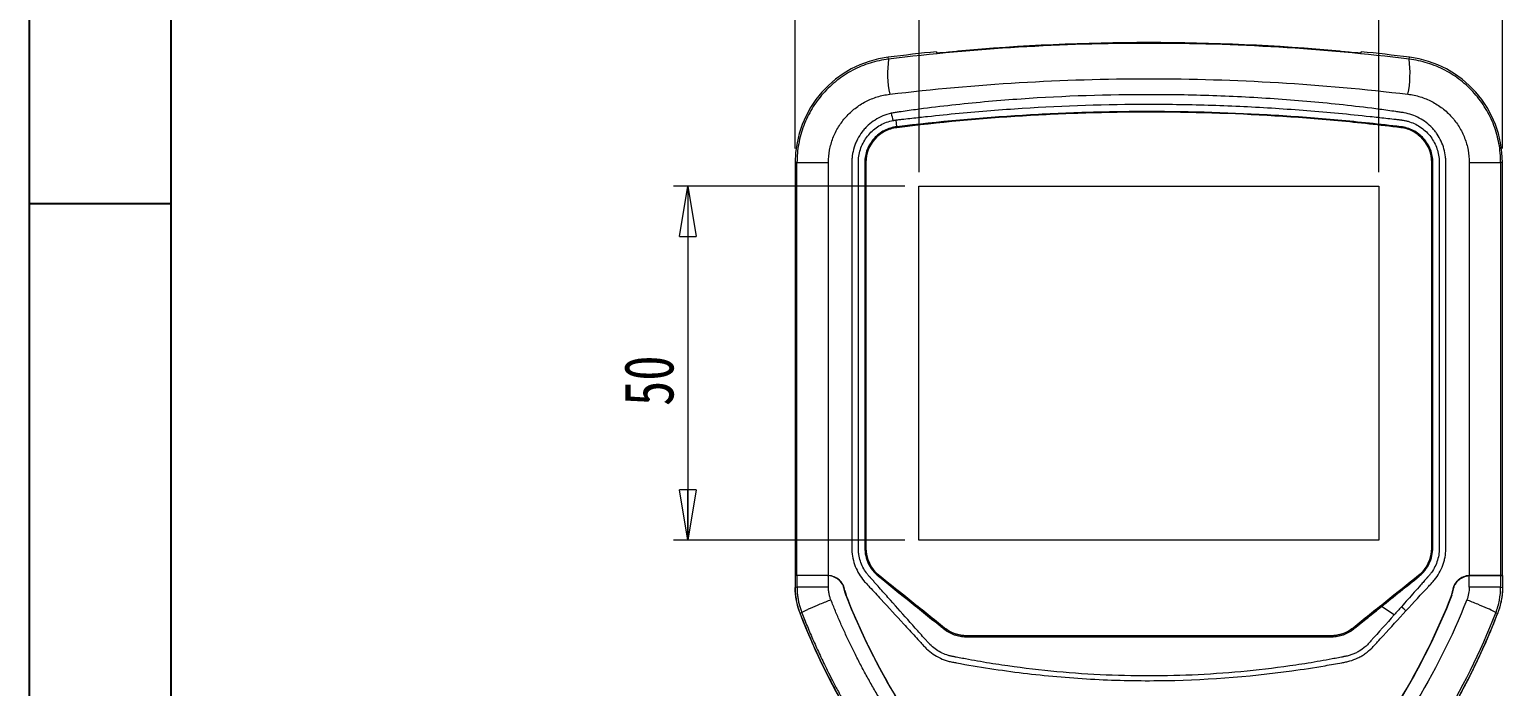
# Model space of a CAD drawing. Header units: millimetres. Extents: x 6 to 426, y 10 to 307.
# Drawn here: x 6.2 to 110.3, y 198.9 to 245.3 of the extents above; entities that cross this region are included whole.
import ezdxf

# ---------------------------------------------------------------- set-up
doc = ezdxf.new("R2010")
doc.units = ezdxf.units.MM
doc.styles.add('SLDTEXTSTYLE1', font='TXT', dxfattribs={"width": 0.75})
doc.dimstyles.new('SLDDIMSTYLE0', dxfattribs={"dimtxt": 3.5, "dimasz": 3.556, "dimexe": 0, "dimexo": 0.0625, "dimgap": 0.875, "dimtad": 1, "dimlfac": 2, "dimrnd": 1e-09, "dimzin": 12, "dimdsep": 46, "dimtxsty": 'SLDTEXTSTYLE1', "dimblk1": 'CLOSED', "dimblk2": 'CLOSED', "dimsah": 1, "dimcen": 0.09, "dimadec": 0, "dimazin": 3, "dimtfac": 1, "dimtofl": 0, "dimtmove": 0, "dimatfit": 3, "dimldrblk": 'CLOSED', "dimfxl": 1, "dimfrac": 2, "dimtolj": 1, "dimtzin": 12, "dimarcsym": 0})

# ---------------------------------------------------------------- blocks, each defined once
blk = doc.blocks.new('_CLOSED')
at = {"color": 0, "linetype": 'ByBlock', "lineweight": -2}
for p, q in [((-1, 0.166667), (0, 0)), ((-1, 0.166667), (-1, -0.166667)), ((0, 0), (-1, -0.166667)), ((0, 0), (-1, 0))]:
    blk.add_line(p, q, dxfattribs=at)
blk = doc.blocks.new('_D')
at = {"color": 7, "linetype": 'Continuous', "lineweight": 0}
for p, q in [((69.05, 235.26), (69.05, 252.29)), ((101.55, 235.26), (101.55, 252.29)), ((69.05, 251.29), (101.55, 251.29))]:
    blk.add_line(p, q, dxfattribs=at)
at = {"color": 7, "linetype": 'Continuous', "lineweight": 0, "xscale": 3.556, "yscale": 3.556, "rotation": 180.0000000000004}
blk.add_blockref('_CLOSED', (69.05, 251.29, -1.15), dxfattribs=at)
at = {"color": 7, "linetype": 'Continuous', "lineweight": 0, "xscale": 3.556, "yscale": 3.556}
blk.add_blockref('_CLOSED', (101.55, 251.29, -1.15), dxfattribs=at)
at = {"color": 7, "linetype": 'Continuous', "lineweight": 0, "insert": (80.29, 255.81, -1.15), "char_height": 3.5, "attachment_point": 1, "style": 'SLDTEXTSTYLE1'}
blk.add_mtext('65', dxfattribs=at)
blk = doc.blocks.new('_D_1')
at = {"color": 7, "linetype": 'Continuous', "lineweight": 0}
for p, q in [((68.05, 234.26), (51.7, 234.26)), ((52.7, 234.26), (52.7, 209.26)), ((68.05, 209.26), (51.7, 209.26))]:
    blk.add_line(p, q, dxfattribs=at)
at = {"color": 7, "linetype": 'Continuous', "lineweight": 0, "xscale": 3.556, "yscale": 3.556}
for p, rotation in [((52.7, 234.26, -1.15), 90.0000000000004), ((52.7, 209.26, -1.15), 270.0000000000004)]:
    blk.add_blockref('_CLOSED', p, dxfattribs=dict(at, rotation=rotation))
at = {"color": 7, "linetype": 'Continuous', "lineweight": 0, "insert": (48.19, 218.74, -1.15), "char_height": 3.5, "attachment_point": 1, "rotation": 90, "style": 'SLDTEXTSTYLE1'}
blk.add_mtext('50', dxfattribs=at)
blk = doc.blocks.new('_D_2')
at = {"color": 7, "linetype": 'Continuous', "lineweight": 0}
for p, q in [((60.3, 236.93), (60.3, 261.41)), ((110.3, 236.93), (110.3, 261.41)), ((110.3, 260.41), (60.3, 260.41))]:
    blk.add_line(p, q, dxfattribs=at)
at = {"color": 7, "linetype": 'Continuous', "lineweight": 0, "xscale": 3.556, "yscale": 3.556}
for p, rotation in [((60.3, 260.41, -1.15), 180.0000000005466), ((110.3, 260.41, -1.15), 5.465589156563318e-10)]:
    blk.add_blockref('_CLOSED', p, dxfattribs=dict(at, rotation=rotation))
at = {"color": 7, "linetype": 'Continuous', "lineweight": 0, "insert": (79, 264.92, -1.15), "char_height": 3.5, "attachment_point": 1, "style": 'SLDTEXTSTYLE1'}
blk.add_mtext('100', dxfattribs=at)

msp = doc.modelspace()

# ---------------------------------------------------------------- linework, layer by layer
at = {"color": 7, "linetype": 'Continuous'}
msp.add_line((6.1623, 10.2801), (6.1623, 307.2801), dxfattribs=at)
for p, q in [((16.1623, 302.2801), (16.1623, 15.2801)), ((6.1623, 233.0301), (16.1623, 233.0301))]:
    msp.add_line(p, q)
at = {"color": 7, "linetype": 'Continuous', "lineweight": 15}
for p, q in [((85.2974, 244.3543), (85.2974, 244.4084)), ((66.8933, 243.2411), (66.8764, 243.3777)), ((103.7016, 243.2411), (103.7185, 243.3777)), ((67.484, 238.4673), (67.4255, 238.94)), ((67.4904, 238.4156), (67.4897, 238.4216)), ((103.1044, 238.4156), (103.1052, 238.4216)), ((60.424, 235.9345), (60.2974, 235.9345)), ((60.2974, 235.9345), (60.2974, 206.7632)), ((60.424, 235.9345), (62.6483, 235.9345)), ((60.424, 206.7632), (60.424, 235.9345)), ((62.6483, 206.7612), (62.6483, 235.9345)), ((65.2191, 235.9345), (65.2191, 208.7147)), ((65.2916, 235.9345), (65.2191, 235.9345)), ((65.2916, 208.7147), (65.2916, 235.9345)), ((65.2974, 235.9345), (65.2916, 235.9345)), ((65.2974, 235.9345), (65.2974, 208.7147)), ((105.3033, 235.9345), (105.2974, 235.9345)), ((105.2974, 208.7147), (105.2974, 235.9345)), ((105.3033, 235.9345), (105.3758, 235.9345)), ((105.3033, 235.9345), (105.3033, 208.7147)), ((105.3758, 208.7147), (105.3758, 235.9345)), ((107.9466, 235.9345), (107.9466, 206.7612)), ((107.9466, 235.9345), (110.1709, 235.9345)), ((110.1709, 235.9345), (110.1709, 206.7632)), ((110.2974, 235.9345), (110.1709, 235.9345)), ((110.2974, 206.7632), (110.2974, 235.9345)), ((69.0474, 234.2632), (101.5474, 234.2632)), ((69.0474, 209.2632), (69.0474, 234.2632)), ((101.5474, 234.2632), (101.5474, 209.2632)), ((65.2916, 208.7147), (65.2191, 208.7147)), ((65.2974, 208.7147), (65.2916, 208.7147)), ((101.5474, 209.2632), (69.0474, 209.2632)), ((105.2974, 208.7147), (105.3033, 208.7147)), ((105.3033, 208.7147), (105.3758, 208.7147)), ((60.2914, 206.7632), (60.2914, 205.9216)), ((60.424, 206.7632), (60.2914, 206.7632)), ((60.424, 206.7632), (60.2974, 206.7632)), ((62.5402, 206.7632), (60.424, 206.7632)), ((60.424, 206.7632), (60.424, 205.949)), ((62.5785, 206.7632), (60.424, 206.7632)), ((62.5785, 206.7632), (62.5402, 206.7632)), ((62.6483, 205.949), (62.6483, 206.7594)), ((62.6758, 206.7594), (62.6483, 206.7594)), ((66.2357, 206.7626), (66.232, 206.7579)), ((66.2357, 206.7626), (70.8626, 203.061)), ((99.7322, 203.061), (104.3592, 206.7626)), ((104.3592, 206.7626), (104.3629, 206.7579)), ((107.9191, 206.7594), (107.9466, 206.7594)), ((107.9466, 205.949), (107.9466, 206.7594)), ((108.0164, 206.7632), (108.0547, 206.7632)), ((110.1709, 206.7632), (108.0164, 206.7632)), ((108.0547, 206.7632), (110.1709, 206.7632)), ((110.1709, 206.7632), (110.1709, 205.949)), ((110.1709, 206.7632), (110.3035, 206.7632)), ((110.2974, 206.7632), (110.1709, 206.7632)), ((110.3035, 206.7632), (110.3035, 205.9216)), ((60.2974, 205.9179), (60.2914, 205.919)), ((60.424, 205.949), (60.2974, 205.9252)), ((63.8144, 205.7006), (63.7883, 205.7006)), ((63.8993, 205.3822), (63.8733, 205.3822)), ((106.6956, 205.3822), (106.7216, 205.3822)), ((106.7805, 205.7006), (106.8066, 205.7006)), ((110.1709, 205.949), (110.2974, 205.9252)), ((110.2974, 205.9179), (110.3035, 205.919)), ((60.6297, 204.1165), (60.6347, 204.1203)), ((60.7652, 204.1352), (60.6372, 204.1138)), ((102.639, 203.98), (101.7522, 204.5746)), ((109.8297, 204.1352), (109.9577, 204.1138)), ((109.9652, 204.1165), (109.9602, 204.1203)), ((70.8626, 203.061), (70.859, 203.0565)), ((72.4244, 202.5132), (72.4244, 202.5073)), ((72.4244, 202.5132), (98.1705, 202.5132)), ((98.1705, 202.5132), (98.1705, 202.5073)), ((99.7322, 203.061), (99.7358, 203.0565))]:
    msp.add_line(p, q, dxfattribs=at)
at = {"color": 7, "linetype": 'Continuous', "lineweight": 15, "flags": 128}
for points in [[(70.2974, 243.7613), (70.2974, 243.7244), (70.2974, 243.6955)], [(100.2974, 243.6955), (100.2974, 243.7323), (100.2974, 243.7613)], [(67.484, 238.4673), (67.4837, 238.4672), (67.4834, 238.4672)]]:
    msp.add_lwpolyline(points, dxfattribs=at)
at = {"color": 7, "linetype": 'Continuous', "lineweight": 15}
for centre, radius, start, end in [((85.2974, 94.5132), 150, 95.73917, 97.054131), ((85.2974, 94.5132), 149.8953, 90, 95.167225), ((85.2974, 94.5132), 149.8953, 84.832775, 90), ((85.2974, 94.5132), 150, 82.945869, 84.26083), ((67.7974, 235.9345), 7.5, 97.054131, 180), ((74.4305, 242.2567), 7.6012, 172.559167, 191.349448), ((96.1644, 242.2567), 7.6012, 348.650552, 7.440833), ((102.7974, 235.9345), 7.5, 0, 82.945869), ((73.6997, 240.8577), 6.7748, 192.311584, 196.751407), ((85.2974, 94.5132), 145, 82.945869, 97.054131), ((67.7974, 235.9345), 2.5, 97.054131, 180), ((68.6875, 238.6101), 1.2125, 186.766166, 188.942044), ((102.7974, 235.9345), 2.5, 0, 82.945868), ((101.9074, 238.6101), 1.2125, 351.057956, 353.233834), ((67.7974, 208.7147), 2.5, 180, 231.340192), ((102.7974, 208.7147), 2.5, 308.659808, 0), ((64.6768, 207.9366), 1.9514, 321.077934, 322.842332), ((105.9181, 207.9366), 1.9514, 217.157668, 218.922066), ((95.8531, 196.0442), 11.2159, 47.173688, 49.385476), ((85.4232, 191.3198), 18.7046, 141.136096, 141.382398), ((72.4244, 205.0132), 2.5, 231.340192, 270), ((67.5638, 202.4481), 4.8609, 359.865793, 0.698015), ((103.0312, 202.4481), 4.861, 179.301995, 180.134197), ((98.1705, 205.0132), 2.5, 270, 308.659808), ((85.1717, 191.3198), 18.7046, 38.617602, 38.863904)]:
    msp.add_arc(centre, radius, start, end, dxfattribs=at)
for points in [[(85.2974, 244.3543), (79.1627, 244.3543), (73.028, 243.986), (66.8933, 243.2411)], [(103.7016, 243.2411), (97.5669, 243.986), (91.4322, 244.3543), (85.2974, 244.3543)], [(62.6483, 206.7594), (62.6122, 206.7619), (62.5761, 206.7632), (62.5402, 206.7632)], [(62.5785, 206.7632), (62.611, 206.7632), (62.6434, 206.7619), (62.6758, 206.7594)], [(62.6483, 206.7612), (62.625, 206.7625), (62.6018, 206.7632), (62.5785, 206.7632)], [(101.7522, 204.5746), (102.6357, 205.2855), (103.5188, 205.9969), (104.3999, 206.7106)], [(107.9466, 206.7594), (107.9826, 206.7619), (108.0187, 206.7632), (108.0547, 206.7632)], [(108.0164, 206.7632), (107.9931, 206.7632), (107.9698, 206.7625), (107.9466, 206.7612)], [(60.6372, 204.1138), (60.4134, 204.6897), (60.2975, 205.3074), (60.2974, 205.9252)], [(63.8733, 205.3822), (63.8333, 205.4848), (63.8048, 205.5917), (63.7883, 205.7006)], [(63.8144, 205.7006), (63.8309, 205.5913), (63.8593, 205.4852), (63.8993, 205.3822)], [(63.8993, 205.3822), (63.8592, 205.4852), (63.8309, 205.5913), (63.8144, 205.7006)], [(63.8733, 205.3822), (64.8764, 202.8056), (66.1097, 200.3195), (67.5538, 197.9625)], [(67.5753, 197.9625), (66.1291, 200.3259), (64.9037, 202.799), (63.8993, 205.3822)], [(106.6956, 205.3822), (105.6912, 202.7992), (104.4657, 200.3257), (103.0195, 197.9625)], [(106.6956, 205.3822), (105.6911, 202.799), (104.4658, 200.3259), (103.0195, 197.9625)], [(106.7216, 205.3822), (105.7185, 202.8056), (104.4852, 200.3195), (103.0411, 197.9625)], [(106.7805, 205.7006), (106.7639, 205.5913), (106.7356, 205.4852), (106.6956, 205.3822)], [(106.7216, 205.3822), (106.7615, 205.4848), (106.7901, 205.5917), (106.8066, 205.7006)], [(107.9514, 205.949), (107.9514, 205.6352), (107.8936, 205.3323), (107.7781, 205.0403)], [(103.1543, 204.5583), (102.9826, 204.3655), (102.8108, 204.1727), (102.639, 203.98)], [(107.7736, 205.0421), (106.7328, 202.41), (105.4635, 199.8909), (103.9662, 197.4842)], [(105.8705, 196.1783), (107.4275, 198.712), (108.7474, 201.3642), (109.8297, 204.1352)], [(64.5899, 196.1356), (63.0387, 198.6705), (61.7142, 201.344), (60.6372, 204.1138)], [(72.3755, 202.4373), (72.3916, 202.4371), (72.4083, 202.4367), (72.4247, 202.4367)], [(98.1701, 202.4367), (98.1866, 202.4367), (98.2033, 202.4371), (98.2194, 202.4373)]]:
    msp.add_open_spline(points, degree=3, dxfattribs=at)
for points, knots in [([(70.2974, 243.6955), (70.2974, 243.6929), (70.3072, 243.6913), (70.3453, 243.6901), (70.3742, 243.6905), (70.4497, 243.6932), (70.4958, 243.6955), (70.6048, 243.702), (70.6682, 243.7062), (70.8066, 243.7161), (70.8822, 243.7218), (71.0461, 243.7346), (71.1332, 243.7417), (71.3133, 243.7567), (71.4077, 243.7648), (71.6009, 243.7816), (71.6986, 243.7903), (71.7974, 243.7993)], [0, 0, 0, 0, 0.125, 0.125, 0.25, 0.25, 0.375, 0.375, 0.5, 0.5, 0.625, 0.625, 0.75, 0.75, 0.875, 0.875, 1, 1, 1, 1]), ([(98.7974, 243.7993), (98.8962, 243.7903), (98.9934, 243.7817), (99.1846, 243.765), (99.2796, 243.7569), (99.4611, 243.7418), (99.5471, 243.7348), (99.7101, 243.722), (99.7874, 243.7161), (99.9259, 243.7063), (99.9881, 243.7021), (100.098, 243.6956), (100.1448, 243.6932), (100.2575, 243.6891), (100.2974, 243.6903), (100.2974, 243.6955)], [0, 0, 0, 0, 0.125, 0.125, 0.25, 0.25, 0.375, 0.375, 0.5, 0.5, 0.625, 0.625, 0.75, 0.75, 1, 1, 1, 1]), ([(66.8933, 243.2411), (66.4487, 243.1867), (66.0086, 243.0914), (65.1624, 242.8263), (64.7546, 242.657), (64.166, 242.3478), (63.9731, 242.2352), (63.5977, 241.9922), (63.4168, 241.863), (62.8942, 241.4531), (62.5722, 241.1503), (62.1295, 240.651), (61.988, 240.476), (61.7236, 240.1167), (61.6004, 239.9321), (61.2567, 239.3638), (61.0623, 238.9656), (60.8241, 238.3386), (60.7539, 238.1248), (60.6344, 237.6959), (60.5846, 237.4798), (60.4648, 236.8263), (60.424, 236.3839), (60.424, 235.9345)], [0, 0, 0, 0, 0.125, 0.125, 0.25, 0.25, 0.3125, 0.3125, 0.375, 0.375, 0.5, 0.5, 0.5625, 0.5625, 0.625, 0.625, 0.75, 0.75, 0.8125, 0.8125, 0.875, 0.875, 1, 1, 1, 1]), ([(110.1709, 235.9345), (110.1709, 236.384), (110.1293, 236.8338), (109.9679, 237.7079), (109.8485, 238.1343), (109.6114, 238.758), (109.5221, 238.9642), (109.3256, 239.3663), (109.219, 239.5614), (108.8743, 240.1297), (108.6119, 240.4859), (108.1686, 240.9856), (108.0117, 241.147), (107.6871, 241.4519), (107.5189, 241.5961), (106.9966, 242.0045), (106.6253, 242.2448), (106.0325, 242.5559), (105.8294, 242.6509), (105.4193, 242.8206), (105.2114, 242.8958), (104.5791, 243.093), (104.1462, 243.1867), (103.7016, 243.2411)], [0, 0, 0, 0, 0.125, 0.125, 0.25, 0.25, 0.3125, 0.3125, 0.375, 0.375, 0.5, 0.5, 0.5625, 0.5625, 0.625, 0.625, 0.75, 0.75, 0.8125, 0.8125, 0.875, 0.875, 1, 1, 1, 1]), ([(66.9779, 240.7608), (73.0844, 241.4931), (79.1909, 241.8552), (91.4039, 241.8552), (97.5104, 241.4931), (103.6169, 240.7608)], [0, 0, 0, 0, 0.5, 0.5, 1, 1, 1, 1]), ([(62.6483, 235.9345), (62.6483, 236.2316), (62.6756, 236.524), (62.7559, 236.956), (62.7892, 237.0989), (62.8693, 237.3824), (62.9163, 237.5237), (63.0758, 237.9381), (63.206, 238.2012), (63.4361, 238.5768), (63.5187, 238.6987), (63.6957, 238.9361), (63.7904, 239.0517), (64.0868, 239.3815), (64.3024, 239.5815), (64.7688, 239.9423), (65.0223, 240.1041), (65.5474, 240.3761), (65.8202, 240.4878), (66.3863, 240.6624), (66.6806, 240.7252), (66.9779, 240.7608)], [0, 0, 0, 0, 0.125, 0.125, 0.1875, 0.1875, 0.25, 0.25, 0.375, 0.375, 0.4375, 0.4375, 0.5, 0.5, 0.625, 0.625, 0.75, 0.75, 0.875, 0.875, 1, 1, 1, 1]), ([(103.4774, 204.2702), (104.0159, 204.8547), (104.5552, 205.4381), (105.1655, 206.0911), (105.2334, 206.1636), (105.3692, 206.3085), (105.4359, 206.3821), (105.624, 206.6138), (105.7365, 206.7793), (105.9303, 207.1224), (106.0126, 207.3012), (106.1142, 207.5803), (106.1445, 207.6758), (106.1967, 207.8674), (106.2186, 207.9633), (106.2721, 208.2511), (106.2918, 208.4433), (106.2982, 208.7318), (106.2969, 208.8281), (106.2969, 209.0205), (106.2969, 209.5017), (106.2969, 210.7526), (106.2969, 214.9866), (106.2969, 221.9149), (106.2969, 229.613), (106.2969, 234.2319), (106.2969, 235.8678), (106.2981, 235.964), (106.2913, 236.1565), (106.2841, 236.2519), (106.2512, 236.5359), (106.2145, 236.7222), (106.1113, 237.0886), (106.0439, 237.2702), (105.883, 237.6164), (105.7897, 237.7818), (105.6303, 238.0183), (105.5739, 238.0951), (105.4541, 238.2447), (105.3906, 238.3175), (105.1931, 238.5255), (105.0514, 238.652), (104.7492, 238.8822), (104.5873, 238.9866), (104.2496, 239.1675), (104.0753, 239.2434), (103.7163, 239.3669), (103.531, 239.4146), (103.2465, 239.4636), (103.1512, 239.4765), (102.9609, 239.5046), (102.8658, 239.5185), (102.3898, 239.5873), (102.0087, 239.6401), (100.8641, 239.7922), (100.0994, 239.8852), (97.803, 240.1407), (96.2687, 240.28), (93.194, 240.5026), (91.6525, 240.5858), (88.5681, 240.698), (87.0271, 240.7269), (82.4075, 240.7335), (79.3324, 240.632), (74.7269, 240.3133), (73.1927, 240.1791), (70.8941, 239.9316), (70.1292, 239.8414), (68.984, 239.6937), (68.4119, 239.6167), (67.7454, 239.5212), (67.46, 239.479), (67.2698, 239.4506), (67.175, 239.4342), (67.0808, 239.4131)], [0, 0, 0, 0, 0.03125, 0.03125, 0.03515625, 0.03515625, 0.0390625, 0.0390625, 0.046875, 0.046875, 0.0546875, 0.0546875, 0.05859375, 0.05859375, 0.0625, 0.0625, 0.0703125, 0.0703125, 0.07421875, 0.07421875, 0.078125, 0.09375, 0.125, 0.25, 0.375, 0.4375, 0.4375, 0.44140625, 0.44140625, 0.4453125, 0.4453125, 0.453125, 0.453125, 0.4609375, 0.4609375, 0.46875, 0.46875, 0.47265625, 0.47265625, 0.4765625, 0.4765625, 0.484375, 0.484375, 0.4921875, 0.4921875, 0.5, 0.5, 0.5078125, 0.5078125, 0.51171875, 0.51171875, 0.515625, 0.515625, 0.53125, 0.53125, 0.5625, 0.5625, 0.625, 0.625, 0.6875, 0.6875, 0.75, 0.75, 0.875, 0.875, 0.9375, 0.9375, 0.96875, 0.96875, 0.984375, 0.9921875, 0.99609375, 0.99609375, 1, 1, 1, 1]), ([(103.6169, 240.7608), (103.9143, 240.7252), (104.2038, 240.6635), (104.6268, 240.5336), (104.7659, 240.484), (105.0402, 240.3721), (105.1761, 240.3094), (105.5728, 240.1042), (105.8213, 239.9456), (106.1708, 239.6759), (106.2834, 239.5807), (106.5007, 239.3793), (106.6057, 239.2728), (106.9025, 238.9426), (107.0782, 238.7073), (107.309, 238.3318), (107.3805, 238.2029), (107.512, 237.9372), (107.5718, 237.8009), (107.7306, 237.3887), (107.8106, 237.1068), (107.9187, 236.529), (107.9466, 236.2316), (107.9466, 235.9345)], [0, 0, 0, 0, 0.125, 0.125, 0.1875, 0.1875, 0.25, 0.25, 0.375, 0.375, 0.4375, 0.4375, 0.5, 0.5, 0.625, 0.625, 0.6875, 0.6875, 0.75, 0.75, 0.875, 0.875, 1, 1, 1, 1]), ([(67.4255, 238.94), (67.4362, 238.9413), (67.4487, 238.9427), (67.4719, 238.9455), (67.5068, 238.9496), (67.588, 238.9591), (67.7505, 238.9781), (68.0755, 239.0159), (68.354, 239.0478), (68.9111, 239.1109), (69.2826, 239.1521), (70.3972, 239.2721), (71.1408, 239.3477), (73.3732, 239.5583), (74.8611, 239.6771), (79.3257, 239.9625), (82.3038, 240.0588), (86.7779, 240.0591), (88.2704, 240.0353), (91.258, 239.9396), (92.7523, 239.8677), (95.734, 239.6771), (97.2226, 239.5582), (99.4538, 239.3477), (100.1974, 239.2721), (101.3122, 239.1521), (101.6837, 239.1109), (102.2408, 239.0478), (102.5194, 239.0159), (102.8444, 238.9781), (103.0068, 238.9591), (103.0881, 238.9496), (103.1229, 238.9455), (103.1461, 238.9427), (103.1587, 238.9413), (103.1693, 238.94)], [0, 0, 0, 0, 0.00097656, 0.00097656, 0.00195312, 0.00390625, 0.0078125, 0.015625, 0.03125, 0.03125, 0.0625, 0.0625, 0.125, 0.125, 0.25, 0.25, 0.5, 0.5, 0.625, 0.625, 0.75, 0.75, 0.875, 0.875, 0.9375, 0.9375, 0.96875, 0.96875, 0.984375, 0.9921875, 0.99609375, 0.99804687, 0.99902344, 0.99902344, 1, 1, 1, 1]), ([(103.1115, 238.4672), (101.6323, 238.6406), (100.1515, 238.7955), (97.1861, 239.0626), (95.7009, 239.175), (91.2446, 239.4449), (88.2718, 239.5355), (83.809, 239.5355), (82.3201, 239.5128), (79.3446, 239.4224), (77.8584, 239.3546), (73.4049, 239.0847), (70.4424, 238.814), (67.484, 238.4673)], [0, 0, 0, 0, 0.125, 0.125, 0.25, 0.25, 0.5, 0.5, 0.625, 0.625, 0.75, 0.75, 1, 1, 1, 1]), ([(67.0808, 239.4131), (66.8773, 239.3676), (66.6808, 239.305), (66.3013, 239.1473), (66.1176, 239.0515), (65.7668, 238.828), (65.6033, 238.7027), (65.3754, 238.4951), (65.3024, 238.4226), (65.1625, 238.2705), (65.0954, 238.1904), (64.9062, 237.9427), (64.7963, 237.7686), (64.6542, 237.4947), (64.6106, 237.4013), (64.5312, 237.2101), (64.4953, 237.1117), (64.4018, 236.8159), (64.3578, 236.6175), (64.3171, 236.3179), (64.3077, 236.2177), (64.2974, 236.0168), (64.2979, 235.9159), (64.2979, 234.2013), (64.2979, 229.3602), (64.2979, 221.2916), (64.2979, 214.0299), (64.2979, 209.8948), (64.2979, 208.9871), (64.2979, 208.7854), (64.2966, 208.6845), (64.3077, 208.382), (64.3325, 208.1794), (64.4145, 207.7864), (64.4715, 207.5946), (64.6177, 207.2205), (64.708, 207.037), (64.9137, 206.6951), (65.0296, 206.5349), (65.2225, 206.3104), (65.2909, 206.2389), (65.426, 206.0946), (65.4936, 206.0224), (65.8309, 205.6612), (66.0999, 205.3715), (66.9056, 204.5011), (67.4411, 203.9191), (68.2433, 203.0449), (68.5105, 202.7533), (68.9112, 202.3157), (69.1115, 202.0968), (69.3117, 201.8778), (69.4451, 201.7319), (69.5125, 201.6594), (69.7261, 201.453), (69.8821, 201.3256), (70.2086, 201.1018), (70.3796, 201.0045), (70.7368, 200.8388), (70.9243, 200.7699), (71.2131, 200.6911), (71.3102, 200.6693), (71.5056, 200.6326), (71.6033, 200.6143), (73.2656, 200.3077), (74.8404, 200.0651), (77.2113, 199.7778), (78.0032, 199.6947), (79.5904, 199.5539), (80.386, 199.4963), (82.7686, 199.3625), (84.3544, 199.3252), (89.1039, 199.3661), (92.2597, 199.5984), (96.1917, 200.1414), (96.978, 200.2627), (98.1546, 200.4624), (98.5459, 200.5319), (99.0342, 200.6223), (99.132, 200.6399), (99.3267, 200.6782), (99.4231, 200.7014), (99.7093, 200.7832), (99.8961, 200.8538), (100.1701, 200.9853), (100.261, 201.0338), (100.4364, 201.1376), (100.5209, 201.1927), (100.7659, 201.3672), (100.9173, 201.4958), (101.1276, 201.7064), (101.194, 201.7804), (101.3282, 201.9271), (101.5294, 202.1471), (101.7307, 202.367), (102.4017, 203.1), (102.939, 203.6856), (103.4774, 204.2702)], [0, 0, 0, 0, 0.0078125, 0.0078125, 0.015625, 0.015625, 0.0234375, 0.0234375, 0.02734375, 0.02734375, 0.03125, 0.03125, 0.0390625, 0.0390625, 0.04296875, 0.04296875, 0.046875, 0.046875, 0.0546875, 0.0546875, 0.05859375, 0.05859375, 0.0625, 0.0625, 0.125, 0.25, 0.375, 0.40625, 0.41015625, 0.41015625, 0.4140625, 0.4140625, 0.421875, 0.421875, 0.4296875, 0.4296875, 0.4375, 0.4375, 0.4453125, 0.4453125, 0.44921875, 0.44921875, 0.453125, 0.453125, 0.46875, 0.46875, 0.5, 0.5, 0.515625, 0.515625, 0.5234375, 0.52734375, 0.52734375, 0.53125, 0.53125, 0.5390625, 0.5390625, 0.546875, 0.546875, 0.5546875, 0.5546875, 0.55859375, 0.55859375, 0.5625, 0.5625, 0.625, 0.625, 0.65625, 0.65625, 0.6875, 0.6875, 0.75, 0.75, 0.875, 0.875, 0.90625, 0.90625, 0.921875, 0.921875, 0.92578125, 0.92578125, 0.9296875, 0.9296875, 0.9375, 0.9375, 0.94140625, 0.94140625, 0.9453125, 0.9453125, 0.953125, 0.953125, 0.95703125, 0.95703125, 0.9609375, 0.96875, 0.96875, 1, 1, 1, 1]), ([(65.6271, 206.6016), (65.6202, 206.6091), (65.6138, 206.6152), (65.6006, 206.629), (65.5808, 206.6497), (65.5355, 206.6986), (65.4978, 206.7417), (65.424, 206.8294), (65.3769, 206.8898), (65.2423, 207.0769), (65.1612, 207.2098), (64.9468, 207.6324), (64.8496, 207.9302), (64.7871, 208.3198), (64.7776, 208.3988), (64.7681, 208.517), (64.7646, 208.5761), (64.7628, 208.6352), (64.762, 208.6746), (64.7618, 208.6937), (64.7618, 208.7242), (64.7618, 208.7365), (64.7618, 208.7591), (64.7618, 208.7929), (64.7618, 208.8718), (64.7618, 209.0298), (64.7618, 209.526), (64.7618, 211.4209), (64.7618, 216.113), (64.7618, 223.3316), (64.7618, 229.8283), (64.7618, 233.7985), (64.7618, 235.0617), (64.7618, 235.6483), (64.7618, 235.8738), (64.7618, 235.9415), (64.7618, 235.9603), (64.7625, 235.9997), (64.763, 236.0194), (64.7665, 236.1177), (64.7724, 236.1961), (64.7995, 236.4306), (64.8297, 236.5859), (64.9156, 236.8938), (64.9723, 237.0475), (65.1076, 237.3401), (65.186, 237.4803), (65.3635, 237.747), (65.4633, 237.8744), (65.6806, 238.1075), (65.7984, 238.2145), (66.0496, 238.4103), (66.1839, 238.4995), (66.6038, 238.7338), (66.8998, 238.8422), (67.2125, 238.905)], [0, 0, 0, 0, 0.00097656, 0.00097656, 0.00195312, 0.00390625, 0.0078125, 0.0078125, 0.015625, 0.015625, 0.03125, 0.03125, 0.0625, 0.0625, 0.0703125, 0.0703125, 0.07421875, 0.07617187, 0.07617187, 0.078125, 0.078125, 0.07910156, 0.07910156, 0.08007812, 0.08203125, 0.0859375, 0.09375, 0.125, 0.25, 0.5, 0.75, 0.8125, 0.84375, 0.859375, 0.86328125, 0.86328125, 0.86523437, 0.86523437, 0.8671875, 0.8671875, 0.875, 0.875, 0.890625, 0.890625, 0.90625, 0.90625, 0.921875, 0.921875, 0.9375, 0.9375, 0.953125, 0.953125, 0.96875, 0.96875, 1, 1, 1, 1]), ([(67.2125, 238.905), (67.2479, 238.9122), (67.3011, 238.9219), (67.3632, 238.9315), (67.3899, 238.9353), (67.4077, 238.9377), (67.4159, 238.9388), (67.4255, 238.94)], [0, 0, 0, 0, 0.5, 0.75, 0.875, 0.875, 1, 1, 1, 1]), ([(67.4897, 238.4216), (70.4446, 238.7874), (73.4063, 239.0616), (77.859, 239.3362), (79.3449, 239.4049), (82.3201, 239.4966), (83.8088, 239.5195), (88.2712, 239.5195), (91.2437, 239.4281), (95.6991, 239.1535), (97.1839, 239.0391), (100.148, 238.7646), (101.6277, 238.6045), (103.1052, 238.4216)], [0, 0, 0, 0, 0.25, 0.25, 0.375, 0.375, 0.5, 0.5, 0.75, 0.75, 0.875, 0.875, 1, 1, 1, 1]), ([(103.1693, 238.94), (103.1797, 238.9387), (103.1886, 238.9375), (103.2078, 238.9349), (103.2174, 238.9335), (103.2463, 238.9292), (103.2655, 238.9262), (103.323, 238.9166), (103.3612, 238.9095), (103.475, 238.886), (103.5499, 238.8675), (103.7721, 238.8039), (103.9168, 238.7507), (104.1987, 238.6214), (104.3368, 238.5445), (104.5972, 238.373), (104.7205, 238.2781), (104.9519, 238.0702), (105.0602, 237.9564), (105.2561, 237.713), (105.3443, 237.584), (105.5012, 237.3129), (105.5703, 237.1702), (105.6855, 236.8751), (105.7306, 236.7247), (105.7974, 236.4183), (105.819, 236.2622), (105.8304, 236.0641), (105.832, 236.0243), (105.833, 235.9646), (105.8331, 235.9462), (105.8331, 235.9007), (105.8331, 235.7869), (105.8331, 235.3089), (105.8331, 234.1254), (105.8331, 230.1196), (105.8331, 223.5646), (105.8331, 216.2813), (105.8331, 211.5471), (105.8331, 209.5442), (105.8331, 208.9752), (105.8331, 208.7646), (105.8331, 208.7362), (105.8331, 208.7248), (105.8331, 208.7185), (105.8331, 208.7038), (105.833, 208.6937), (105.8325, 208.644), (105.8313, 208.6043), (105.8252, 208.4851), (105.818, 208.4056), (105.7867, 208.1675), (105.753, 208.0093), (105.6582, 207.6937), (105.5984, 207.5413), (105.4563, 207.2495), (105.3741, 207.1099), (105.2333, 206.9101), (105.1834, 206.8449), (105.1051, 206.751), (105.0651, 206.7049), (105.0169, 206.6527), (104.9959, 206.6307), (104.9819, 206.6161), (104.9751, 206.6096), (104.9677, 206.6016)], [0, 0, 0, 0, 0.00097656, 0.00097656, 0.00195313, 0.00195313, 0.00390625, 0.00390625, 0.0078125, 0.0078125, 0.015625, 0.015625, 0.03125, 0.03125, 0.046875, 0.046875, 0.0625, 0.0625, 0.078125, 0.078125, 0.09375, 0.09375, 0.109375, 0.109375, 0.125, 0.125, 0.140625, 0.140625, 0.14453125, 0.14453125, 0.14648438, 0.14648438, 0.1484375, 0.15625, 0.1875, 0.25, 0.5, 0.75, 0.875, 0.90625, 0.921875, 0.92382812, 0.92431641, 0.92431641, 0.92480469, 0.92480469, 0.92578125, 0.92578125, 0.9296875, 0.9296875, 0.9375, 0.9375, 0.953125, 0.953125, 0.96875, 0.96875, 0.984375, 0.984375, 0.9921875, 0.9921875, 0.99609375, 0.99804687, 0.99902344, 0.99902344, 1, 1, 1, 1]), ([(67.4834, 238.4672), (67.3288, 238.4491), (67.1786, 238.4173), (66.8854, 238.3279), (66.7416, 238.2697), (66.4653, 238.1274), (66.3353, 238.0447), (66.0912, 237.857), (65.976, 237.7508), (65.7684, 237.5202), (65.6761, 237.3966), (65.5142, 237.1331), (65.4442, 236.9917), (65.3328, 236.7019), (65.2907, 236.5533), (65.2338, 236.2484), (65.2191, 236.0915), (65.2191, 235.9345)], [0, 0, 0, 0, 0.125, 0.125, 0.25, 0.25, 0.375, 0.375, 0.5, 0.5, 0.625, 0.625, 0.75, 0.75, 0.875, 0.875, 1, 1, 1, 1]), ([(65.2916, 235.9345), (65.2916, 236.087), (65.3057, 236.2397), (65.3603, 236.5365), (65.4007, 236.6814), (65.5077, 236.9638), (65.575, 237.1019), (65.7308, 237.3597), (65.8198, 237.481), (66.0204, 237.7079), (66.1318, 237.8128), (66.3685, 237.9986), (66.4947, 238.0807), (66.7635, 238.2224), (66.904, 238.2807), (67.191, 238.3707), (67.3383, 238.4029), (67.4897, 238.4216)], [0, 0, 0, 0, 0.125, 0.125, 0.25, 0.25, 0.375, 0.375, 0.5, 0.5, 0.625, 0.625, 0.75, 0.75, 0.875, 0.875, 1, 1, 1, 1]), ([(103.1052, 238.4216), (103.2565, 238.4029), (103.4063, 238.3701), (103.6942, 238.2795), (103.8329, 238.2216), (104.1001, 238.0806), (104.2289, 237.9969), (104.4656, 237.8106), (104.575, 237.7074), (104.7755, 237.4804), (104.866, 237.3569), (105.0213, 237.0992), (105.0872, 236.9638), (105.1948, 236.6797), (105.2354, 236.533), (105.2895, 236.2372), (105.3033, 236.087), (105.3033, 235.9345)], [0, 0, 0, 0, 0.125, 0.125, 0.25, 0.25, 0.375, 0.375, 0.5, 0.5, 0.625, 0.625, 0.75, 0.75, 0.875, 0.875, 1, 1, 1, 1]), ([(105.3758, 235.9345), (105.3758, 236.0915), (105.3613, 236.2459), (105.305, 236.5497), (105.2627, 236.7001), (105.1507, 236.9917), (105.0821, 237.1304), (104.9207, 237.3937), (104.827, 237.5196), (104.6193, 237.7503), (104.5062, 237.8548), (104.2621, 238.043), (104.1296, 238.1274), (103.855, 238.2689), (103.7129, 238.3266), (103.4188, 238.4168), (103.266, 238.4491), (103.1115, 238.4672)], [0, 0, 0, 0, 0.125, 0.125, 0.25, 0.25, 0.375, 0.375, 0.5, 0.5, 0.625, 0.625, 0.75, 0.75, 0.875, 0.875, 1, 1, 1, 1]), ([(65.2191, 208.7147), (65.2191, 208.5247), (65.2402, 208.3382), (65.3227, 207.9724), (65.3854, 207.7913), (65.5466, 207.4526), (65.645, 207.2934), (65.82, 207.0703), (65.8825, 206.9992), (65.9814, 206.8984), (66.0153, 206.8658), (66.0849, 206.8024), (66.1202, 206.7724), (66.1572, 206.7418)], [0, 0, 0, 0, 0.25, 0.25, 0.5, 0.5, 0.75, 0.75, 0.875, 0.875, 0.9375, 0.9375, 1, 1, 1, 1]), ([(66.232, 206.7579), (66.1583, 206.8168), (66.0884, 206.8796), (65.9561, 207.0124), (65.8936, 207.0826), (65.7177, 207.3041), (65.6191, 207.4621), (65.4579, 207.7979), (65.3952, 207.9777), (65.3126, 208.341), (65.2916, 208.5261), (65.2916, 208.7147)], [0, 0, 0, 0, 0.125, 0.125, 0.25, 0.25, 0.5, 0.5, 0.75, 0.75, 1, 1, 1, 1]), ([(105.3033, 208.7147), (105.3033, 208.5261), (105.2822, 208.3396), (105.1981, 207.972), (105.1363, 207.7963), (104.9748, 207.4605), (104.8736, 207.2992), (104.6996, 207.0807), (104.6377, 207.0113), (104.5062, 206.8794), (104.4365, 206.8168), (104.3629, 206.7579)], [0, 0, 0, 0, 0.25, 0.25, 0.5, 0.5, 0.75, 0.75, 0.875, 0.875, 1, 1, 1, 1]), ([(104.4377, 206.7418), (104.4746, 206.7724), (104.5098, 206.8023), (104.5791, 206.8654), (104.6128, 206.8978), (104.711, 206.9977), (104.7727, 207.0678), (104.9464, 207.2886), (105.0474, 207.4512), (105.2087, 207.7894), (105.2706, 207.9667), (105.3547, 208.3368), (105.3758, 208.5247), (105.3758, 208.7147)], [0, 0, 0, 0, 0.0625, 0.0625, 0.125, 0.125, 0.25, 0.25, 0.5, 0.5, 0.75, 0.75, 1, 1, 1, 1]), ([(63.8144, 205.7006), (63.7928, 205.8429), (63.7478, 205.9777), (63.6119, 206.2309), (63.5243, 206.3429), (63.3121, 206.5353), (63.1921, 206.6115), (62.9285, 206.7216), (62.7911, 206.7532), (62.6483, 206.7612)], [0, 0, 0, 0, 0.25, 0.25, 0.5, 0.5, 0.75, 0.75, 1, 1, 1, 1]), ([(63.7883, 205.7006), (63.7777, 205.7702), (63.7609, 205.8392), (63.7164, 205.9718), (63.6887, 206.0356), (63.5896, 206.2199), (63.5011, 206.3336), (63.3481, 206.4751), (63.2934, 206.518), (63.1767, 206.595), (63.1149, 206.6288), (62.9881, 206.6851), (62.9227, 206.7079), (62.7875, 206.7424), (62.7179, 206.7539), (62.6483, 206.7594)], [0, 0, 0, 0, 0.125, 0.125, 0.25, 0.25, 0.5, 0.5, 0.625, 0.625, 0.75, 0.75, 0.875, 0.875, 1, 1, 1, 1]), ([(71.4731, 201.0383), (71.4628, 201.0402), (71.4537, 201.0416), (71.4343, 201.0451), (71.4053, 201.0504), (71.3378, 201.0638), (71.2801, 201.0769), (71.1651, 201.1056), (71.0887, 201.1278), (70.8647, 201.2026), (70.7204, 201.2638), (70.4433, 201.4073), (70.3102, 201.4899), (70.0556, 201.677), (69.9352, 201.7812), (69.7971, 201.9211), (69.77, 201.9496), (69.7369, 201.9859), (69.7303, 201.9932), (69.7172, 202.0078), (69.71, 202.0159), (69.688, 202.0405), (69.6148, 202.1224), (69.4245, 202.3353), (69.2488, 202.5318), (68.8976, 202.9249), (68.6635, 203.187), (67.9615, 203.9736), (67.4938, 204.4981), (66.7931, 205.2858), (66.5597, 205.5485), (66.2098, 205.943), (66.0932, 206.0745), (65.9183, 206.272), (65.8601, 206.3379), (65.7727, 206.4368), (65.729, 206.4862), (65.6781, 206.5439), (65.6563, 206.5686), (65.6417, 206.5851), (65.6341, 206.5941), (65.6271, 206.6016)], [0, 0, 0, 0, 0.00390625, 0.00390625, 0.0078125, 0.015625, 0.03125, 0.03125, 0.0625, 0.0625, 0.125, 0.125, 0.1875, 0.1875, 0.25, 0.25, 0.265625, 0.265625, 0.26953125, 0.26953125, 0.2734375, 0.2734375, 0.28125, 0.3125, 0.375, 0.375, 0.5, 0.5, 0.75, 0.75, 0.875, 0.875, 0.9375, 0.9375, 0.96875, 0.96875, 0.984375, 0.9921875, 0.99609375, 0.99609375, 1, 1, 1, 1]), ([(66.1572, 206.7418), (66.1634, 206.7366), (66.1728, 206.7288), (66.1854, 206.7184), (66.1918, 206.7132), (66.1949, 206.7106)], [0, 0, 0, 0, 0.49754881, 0.74896238, 1, 1, 1, 1]), ([(66.1949, 206.7106), (66.9622, 206.0891), (67.7311, 205.4694), (68.8849, 204.5405), (69.2696, 204.231), (69.8468, 203.7668), (70.1354, 203.5348), (70.4722, 203.2641), (70.6406, 203.1288), (70.7127, 203.0708), (70.7608, 203.0322), (70.7854, 203.0124), (70.8087, 202.9938)], [0, 0, 0, 0, 0.5, 0.5, 0.75, 0.75, 0.875, 0.9375, 0.96875, 0.984375, 0.984375, 1, 1, 1, 1]), ([(70.859, 203.0565), (70.6662, 203.2107), (70.4734, 203.3649), (70.0879, 203.6734), (69.8951, 203.8276), (69.3167, 204.2903), (68.9311, 204.5988), (67.7743, 205.5241), (67.0032, 206.141), (66.232, 206.7579)], [0, 0, 0, 0, 0.125, 0.125, 0.25, 0.25, 0.5, 0.5, 1, 1, 1, 1]), ([(104.3629, 206.7579), (103.5917, 206.141), (102.8205, 205.5241), (101.6638, 204.5988), (101.2782, 204.2903), (100.6998, 203.8276), (100.507, 203.6734), (100.1214, 203.3649), (99.9286, 203.2107), (99.7358, 203.0565)], [0, 0, 0, 0, 0.5, 0.5, 0.75, 0.75, 0.875, 0.875, 1, 1, 1, 1]), ([(104.9677, 206.6016), (104.9632, 206.5968), (104.9583, 206.5909), (104.9489, 206.5803), (104.9347, 206.5642), (104.9017, 206.5269), (104.8358, 206.4522), (104.7792, 206.3882), (104.666, 206.2602), (104.4396, 206.0044), (104.213, 205.7489), (103.7596, 205.2382), (103.457, 204.8982), (103.1543, 204.5583)], [0, 0, 0, 0, 0.0078125, 0.0078125, 0.015625, 0.03125, 0.0625, 0.125, 0.125, 0.25, 0.5, 0.5, 1, 1, 1, 1]), ([(104.3999, 206.7106), (104.4063, 206.7158), (104.4189, 206.7261), (104.4314, 206.7366), (104.4377, 206.7418)], [0, 0, 0, 0, 0.50246107, 1, 1, 1, 1]), ([(107.9466, 206.7612), (107.8037, 206.7532), (107.6661, 206.7216), (107.4019, 206.6111), (107.2825, 206.5352), (107.07, 206.3423), (106.9827, 206.2305), (106.8469, 205.9774), (106.8021, 205.8429), (106.7805, 205.7006)], [0, 0, 0, 0, 0.25, 0.25, 0.5, 0.5, 0.75, 0.75, 1, 1, 1, 1]), ([(106.7805, 205.7006), (106.8139, 205.8381), (106.8808, 206.1135), (107.1546, 206.4392), (107.4195, 206.6457), (107.6003, 206.6829), (107.6443, 206.692)], [0, 0, 0, 0, 0.30084478, 0.60214539, 0.90301987, 1, 1, 1, 1]), ([(106.8066, 205.7006), (106.8172, 205.7702), (106.8339, 205.8392), (106.8784, 205.9718), (106.9061, 206.0356), (107.0052, 206.2199), (107.0938, 206.3336), (107.2468, 206.4751), (107.3014, 206.518), (107.4182, 206.595), (107.48, 206.6288), (107.6067, 206.6851), (107.6722, 206.7079), (107.8073, 206.7424), (107.877, 206.7539), (107.9466, 206.7594)], [0, 0, 0, 0, 0.125, 0.125, 0.25, 0.25, 0.5, 0.5, 0.625, 0.625, 0.75, 0.75, 0.875, 0.875, 1, 1, 1, 1]), ([(60.2913, 205.9216), (60.2943, 205.768), (60.2992, 205.6142), (60.3267, 205.3084), (60.3483, 205.1564), (60.4048, 204.8542), (60.4396, 204.7047), (60.5244, 204.4097), (60.575, 204.2643), (60.6283, 204.1202)], [0, 0, 0, 0, 0.25, 0.25, 0.5, 0.5, 0.75, 0.75, 1, 1, 1, 1]), ([(60.424, 205.949), (60.4244, 205.898), (60.4253, 205.7959), (60.4326, 205.6429), (60.4443, 205.4897), (60.4609, 205.3367), (60.4821, 205.184), (60.5082, 205.0317), (60.539, 204.8799), (60.5746, 204.7288), (60.6149, 204.5786), (60.6601, 204.4295), (60.7097, 204.2814), (60.7467, 204.184), (60.7652, 204.1352)], [0, 0, 0, 0, 0.08237134, 0.164916376, 0.247635477, 0.330529009, 0.413597337, 0.496840821, 0.580259822, 0.663854697, 0.747625801, 0.831573486, 0.915698103, 1, 1, 1, 1]), ([(62.6483, 205.949), (62.3512, 205.949), (62.0602, 205.949), (61.527, 205.949), (61.285, 205.949), (60.8804, 205.949), (60.7181, 205.949), (60.4937, 205.949), (60.4318, 205.949), (60.424, 205.949)], [0, 0, 0, 0, 0.25, 0.25, 0.5, 0.5, 0.75, 0.75, 1, 1, 1, 1]), ([(62.8212, 205.0421), (62.8075, 205.0784), (62.78, 205.1508), (62.7452, 205.2616), (62.7154, 205.3738), (62.6883, 205.4999), (62.6662, 205.64), (62.6511, 205.7941), (62.6492, 205.8973), (62.6483, 205.949)], [0, 0, 0, 0, 0.125324353, 0.250283633, 0.375156829, 0.500223505, 0.666773014, 0.83314278, 1, 1, 1, 1]), ([(67.5753, 197.9625), (67.4906, 198.1018), (67.3214, 198.3803), (67.0731, 198.8012), (66.8292, 199.2242), (66.5899, 199.6494), (66.3552, 200.0769), (66.1252, 200.5067), (65.8997, 200.9387), (65.6789, 201.3729), (65.4627, 201.8094), (65.251, 202.2481), (65.044, 202.6891), (64.8416, 203.1323), (64.6437, 203.5778), (64.4505, 204.0255), (64.2619, 204.4754), (64.0777, 204.9275), (63.9587, 205.2306), (63.8993, 205.3822)], [0, 0, 0, 0, 0.05899277, 0.1179321, 0.17682443, 0.23567618, 0.29449381, 0.35328377, 0.41205254, 0.47080659, 0.5295524, 0.58829646, 0.64704525, 0.70580525, 0.76458295, 0.82338481, 0.88221731, 0.94108689, 1, 1, 1, 1]), ([(106.6956, 205.3822), (106.7052, 205.4081), (106.7243, 205.4597), (106.7475, 205.5389), (106.7668, 205.6191), (106.7759, 205.6734), (106.7805, 205.7006)], [0, 0, 0, 0, 0.25044436, 0.50007985, 0.74967532, 1, 1, 1, 1]), ([(110.1709, 205.949), (110.1637, 205.949), (110.1105, 205.949), (109.9447, 205.949), (109.8756, 205.949), (109.7128, 205.949), (109.6188, 205.949), (109.299, 205.949), (109.0481, 205.949), (108.638, 205.949), (108.5003, 205.949), (108.2913, 205.949), (108.2198, 205.949), (108.0828, 205.949), (108.016, 205.949), (107.9514, 205.949)], [0, 0, 0, 0, 0.25, 0.25, 0.375, 0.375, 0.5, 0.5, 0.75, 0.75, 0.875, 0.875, 0.9375, 0.9375, 1, 1, 1, 1]), ([(109.8297, 204.1352), (109.9432, 204.4263), (110.028, 204.7241), (110.1416, 205.3279), (110.1709, 205.6363), (110.1709, 205.949)], [0, 0, 0, 0, 0.5, 0.5, 1, 1, 1, 1]), ([(110.2977, 205.9265), (110.2959, 205.8597), (110.2941, 205.7905), (110.2884, 205.6431), (110.2845, 205.5656), (110.2712, 205.4034), (110.262, 205.3223), (110.2401, 205.1646), (110.2273, 205.0873), (110.185, 204.8599), (110.1499, 204.705), (110.0578, 204.3905), (110.0071, 204.2514), (109.9621, 204.1254)], [0, 0, 0, 0, 0.125, 0.125, 0.25, 0.25, 0.375, 0.375, 0.5, 0.5, 0.75, 0.75, 1, 1, 1, 1]), ([(110.3035, 205.9216), (110.3006, 205.768), (110.2956, 205.6142), (110.2682, 205.3084), (110.2465, 205.1564), (110.19, 204.8542), (110.1553, 204.7047), (110.0704, 204.4097), (110.0198, 204.2643), (109.9666, 204.1202)], [0, 0, 0, 0, 0.25, 0.25, 0.5, 0.5, 0.75, 0.75, 1, 1, 1, 1]), ([(60.6282, 204.1202), (60.8983, 203.4272), (61.1826, 202.7399), (61.7829, 201.3787), (62.098, 200.7052), (63.0885, 198.7054), (63.8088, 197.4028), (64.5843, 196.1333)], [0, 0, 0, 0, 0.25, 0.25, 0.5, 0.5, 1, 1, 1, 1]), ([(62.8167, 205.0403), (62.7563, 205.0164), (62.6938, 204.9916), (62.5658, 204.9405), (62.499, 204.9137), (62.3036, 204.8349), (62.175, 204.7824), (61.7925, 204.6244), (61.5591, 204.5253), (61.2629, 204.3947), (61.1762, 204.3555), (61.0268, 204.2858), (60.9636, 204.2552), (60.8137, 204.1784), (60.7679, 204.1481), (60.7652, 204.1352)], [0, 0, 0, 0, 0.0625, 0.0625, 0.125, 0.125, 0.25, 0.25, 0.5, 0.5, 0.625, 0.625, 0.75, 0.75, 1, 1, 1, 1]), ([(60.7652, 204.1352), (60.8285, 203.9746), (60.9564, 203.6499), (61.1568, 203.1605), (61.3664, 202.663), (61.5858, 202.1578), (61.8153, 201.6451), (62.0553, 201.1251), (62.306, 200.598), (62.5906, 200.0174), (62.9196, 199.3687), (63.3047, 198.6382), (63.7336, 197.8585), (64.2075, 197.0305), (64.5484, 196.4684), (64.7243, 196.1783)], [0, 0, 0, 0, 0.05818867, 0.1176094, 0.17826217, 0.24014693, 0.30326367, 0.36761235, 0.43319293, 0.50000538, 0.58559489, 0.67838957, 0.77838898, 0.88559263, 1, 1, 1, 1]), ([(66.6286, 197.4842), (66.546, 197.6179), (66.3807, 197.8852), (66.138, 198.2892), (65.8991, 198.6953), (65.6645, 199.1036), (65.434, 199.5141), (65.2076, 199.9269), (64.9854, 200.3418), (64.7673, 200.759), (64.4963, 201.2904), (64.1773, 201.9381), (63.8166, 202.7048), (63.4702, 203.4777), (63.1368, 204.2562), (62.9264, 204.7801), (62.8212, 205.0421)], [0, 0, 0, 0, 0.0556536, 0.11127597, 0.1668726, 0.222449, 0.2780107, 0.33356321, 0.38911206, 0.44466276, 0.50022085, 0.60027337, 0.70024509, 0.80016844, 0.90007591, 1, 1, 1, 1]), ([(99.7861, 202.9938), (99.806, 203.0096), (99.8269, 203.0264), (99.8678, 203.0594), (99.9293, 203.1087), (100.0727, 203.224), (100.3595, 203.4545), (100.6053, 203.6521), (101.0969, 204.0474), (101.4246, 204.3109), (101.7522, 204.5746)], [0, 0, 0, 0, 0.03125, 0.03125, 0.0625, 0.125, 0.25, 0.5, 0.5, 1, 1, 1, 1]), ([(109.9666, 204.1202), (109.6966, 203.4272), (109.4123, 202.7399), (108.812, 201.3787), (108.4968, 200.7052), (107.5063, 198.7054), (106.786, 197.4028), (106.0106, 196.1333)], [0, 0, 0, 0, 0.25, 0.25, 0.5, 0.5, 1, 1, 1, 1]), ([(109.8297, 204.1352), (109.827, 204.1481), (109.7806, 204.1787), (109.5818, 204.2806), (109.4289, 204.3519), (109.0375, 204.5246), (108.7998, 204.6255), (108.2946, 204.8342), (108.0282, 204.9415), (107.7736, 205.0421)], [0, 0, 0, 0, 0.25, 0.25, 0.5, 0.5, 0.75, 0.75, 1, 1, 1, 1]), ([(102.639, 203.98), (102.0936, 203.3685), (101.5477, 202.7573), (100.9672, 202.108), (100.9331, 202.0699), (100.8648, 201.9935), (100.8356, 201.961), (100.7408, 201.8619), (100.6746, 201.7987), (100.4676, 201.6183), (100.3178, 201.5099), (100.0754, 201.3671), (99.9915, 201.3229), (99.8225, 201.2436), (99.737, 201.2082), (99.5643, 201.1457), (99.477, 201.1187), (99.3447, 201.0841), (99.2783, 201.0682), (99.2113, 201.0547), (99.1666, 201.0461), (99.1451, 201.0426), (99.1218, 201.0383)], [0, 0, 0, 0, 0.5, 0.5, 0.53125, 0.53125, 0.5625, 0.5625, 0.625, 0.625, 0.75, 0.75, 0.8125, 0.8125, 0.875, 0.875, 0.9375, 0.9375, 0.96875, 0.984375, 0.984375, 1, 1, 1, 1]), ([(109.9575, 204.1133), (109.8936, 203.9507), (109.7657, 203.6255), (109.5678, 203.14), (109.3652, 202.6563), (109.1573, 202.1748), (108.9443, 201.6955), (108.7263, 201.2185), (108.5034, 200.7438), (108.2755, 200.2715), (108.0427, 199.8016), (107.805, 199.3341), (107.5624, 198.8692), (107.315, 198.4068), (107.0627, 197.9469), (106.8055, 197.4899), (106.5434, 197.0356), (106.2772, 196.5841), (106.0959, 196.2854), (106.0052, 196.1361)], [0, 0, 0, 0, 0.05879109, 0.11760021, 0.17642784, 0.23527486, 0.29411238, 0.35294127, 0.41176945, 0.47059779, 0.52942658, 0.5882538, 0.64708065, 0.70590883, 0.7647469, 0.82359103, 0.88241261, 0.9412149, 1, 1, 1, 1]), ([(70.8087, 202.9938), (71.0319, 202.8156), (71.2778, 202.679), (71.6803, 202.5361), (71.8172, 202.5001), (72.0246, 202.4636), (72.0942, 202.4543), (72.2341, 202.4414), (72.3036, 202.4383), (72.3755, 202.4373)], [0, 0, 0, 0, 0.5, 0.5, 0.75, 0.75, 0.875, 0.875, 1, 1, 1, 1]), ([(72.4244, 202.5073), (72.3532, 202.5073), (72.2826, 202.5103), (72.1424, 202.5222), (72.0728, 202.5311), (71.8655, 202.5664), (71.7292, 202.6015), (71.3265, 202.7428), (71.0812, 202.8787), (70.859, 203.0565)], [0, 0, 0, 0, 0.125, 0.125, 0.25, 0.25, 0.5, 0.5, 1, 1, 1, 1]), ([(98.1705, 202.5073), (96.025, 202.5074), (93.8795, 202.5074), (89.5884, 202.5074), (87.4429, 202.5074), (83.1519, 202.5074), (81.0064, 202.5074), (76.7154, 202.5074), (74.5699, 202.5074), (72.4244, 202.5073)], [0, 0, 0, 0, 0.25, 0.25, 0.5, 0.5, 0.75, 0.75, 1, 1, 1, 1]), ([(72.4247, 202.4367), (74.57, 202.4299), (76.7155, 202.428), (81.0064, 202.425), (83.1519, 202.4245), (87.4429, 202.4245), (89.5884, 202.425), (93.8793, 202.428), (96.0248, 202.4299), (98.1701, 202.4367)], [0, 0, 0, 0, 0.25, 0.25, 0.5, 0.5, 0.75, 0.75, 1, 1, 1, 1]), ([(99.7358, 203.0565), (99.5137, 202.8787), (99.2684, 202.7428), (98.8657, 202.6015), (98.7294, 202.5664), (98.522, 202.5311), (98.4524, 202.5222), (98.3122, 202.5103), (98.2416, 202.5073), (98.1705, 202.5073)], [0, 0, 0, 0, 0.5, 0.5, 0.75, 0.75, 0.875, 0.875, 1, 1, 1, 1]), ([(98.2194, 202.4373), (98.2912, 202.4383), (98.3607, 202.4414), (98.5007, 202.4543), (98.5703, 202.4636), (98.7777, 202.5001), (98.9146, 202.5361), (99.317, 202.679), (99.563, 202.8156), (99.7861, 202.9938)], [0, 0, 0, 0, 0.125, 0.125, 0.25, 0.25, 0.5, 0.5, 1, 1, 1, 1]), ([(99.1218, 201.0383), (99.1135, 201.0368), (99.104, 201.0348), (99.0863, 201.0312), (99.0596, 201.0259), (98.9974, 201.0134), (98.873, 200.9887), (98.624, 200.9398), (98.4103, 200.8989), (97.9826, 200.8184), (97.6969, 200.7666), (96.8385, 200.6164), (96.2653, 200.5237), (94.5448, 200.2673), (93.3958, 200.1253), (89.9438, 199.7851), (87.6358, 199.6721), (84.1653, 199.6712), (83.0071, 199.699), (80.6881, 199.8119), (79.5258, 199.8971), (77.2102, 200.1246), (76.0563, 200.2669), (74.3315, 200.5236), (73.7576, 200.6164), (72.8991, 200.7664), (72.4704, 200.8442), (72.0427, 200.926), (71.8289, 200.9676), (71.7221, 200.9886), (71.5976, 201.0134), (71.5442, 201.0241), (71.5086, 201.0312), (71.49, 201.0352), (71.4731, 201.0383)], [0, 0, 0, 0, 0.00097656, 0.00097656, 0.00195312, 0.00390625, 0.0078125, 0.015625, 0.03125, 0.03125, 0.0625, 0.0625, 0.125, 0.125, 0.25, 0.25, 0.5, 0.5, 0.625, 0.625, 0.75, 0.75, 0.875, 0.875, 0.9375, 0.9375, 0.96875, 0.984375, 0.984375, 0.9921875, 0.99609375, 0.99804688, 0.99804688, 1, 1, 1, 1])]:
    msp.add_open_spline(points, degree=3, knots=knots, dxfattribs=at)

# ---------------------------------------------------------------- dimensions: what is measured, and where the dimension line sits
at = {"color": 7, "linetype": 'Continuous', "lineweight": 0}
for base, p1, p2, angle, picture, middle in [((60.2974, 260.4084), (110.2974, 235.9345), (60.2974, 235.9345), 0, '_D_2', (84.2994, 260.4084)), ((52.7022, 209.2632), (69.0474, 234.2632), (69.0474, 209.2632), 90, '_D_1', (52.7022, 222.744))]:
    dim = msp.add_linear_dim(base=base, p1=p1, p2=p2, angle=angle, dimstyle='SLDDIMSTYLE0', dxfattribs=at)
    dim.commit()
    dim.dimension.update_dxf_attribs({"geometry": picture, "text_midpoint": middle, "dimtype": 160})
dim = msp.add_linear_dim(base=(101.5474, 251.2938), p1=(69.0474, 234.2632), p2=(101.5474, 234.2632), dimstyle='SLDDIMSTYLE0', dxfattribs=at)
dim.commit()
dim.dimension.update_dxf_attribs({"geometry": '_D', "text_midpoint": (84.2994, 251.2938), "dimtype": 160})

doc.saveas('drawing.dxf')
